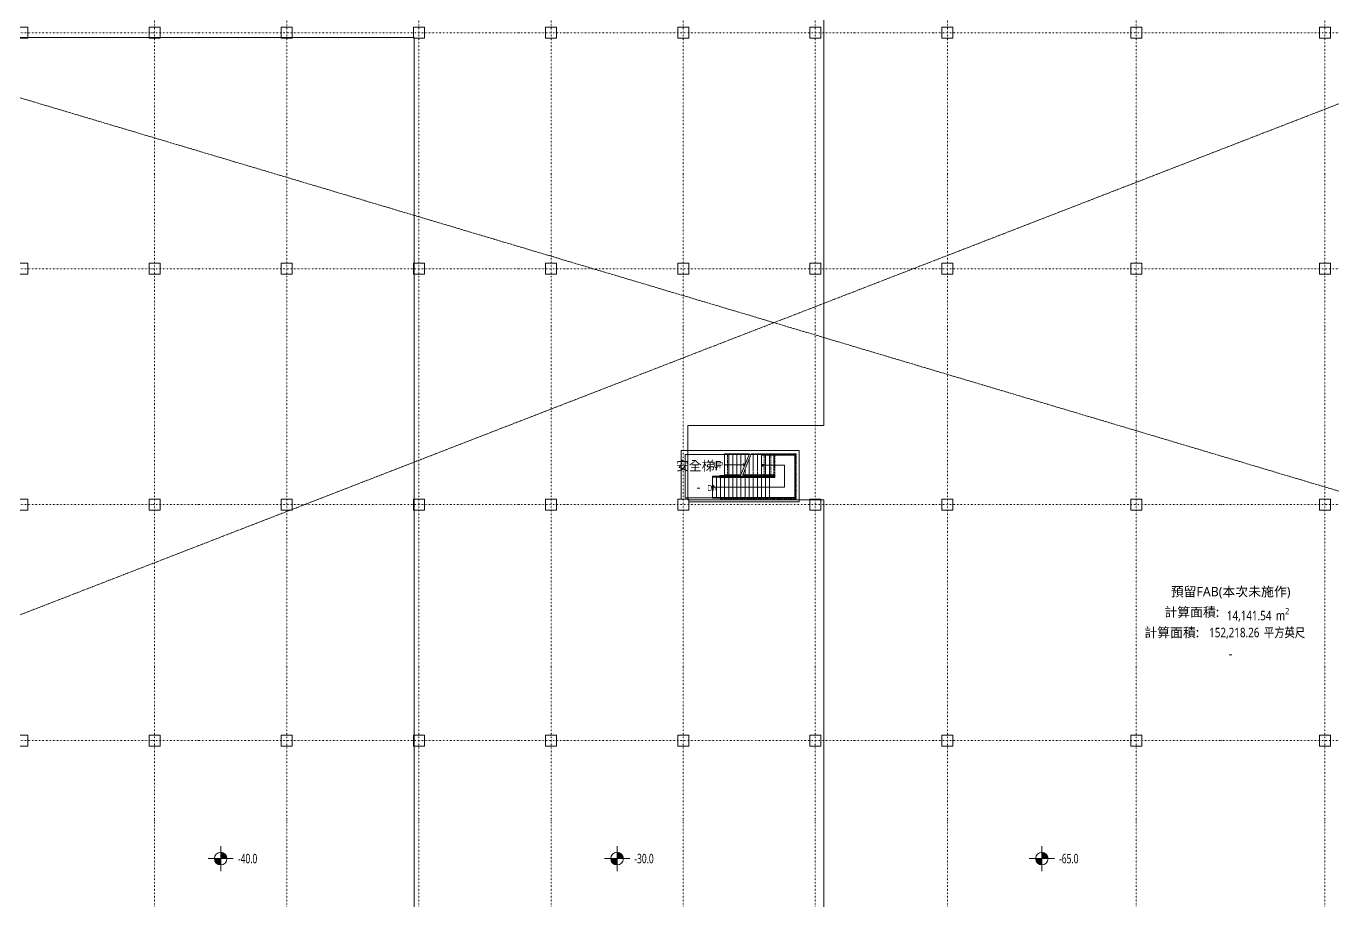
# Model space of a CAD drawing. Extents: x -76427 to 292734, y -42117 to 131250.
# Drawn here: x 68632 to 151700, y 19815 to 75417 of the extents above; entities that cross this region are included whole.
import ezdxf
from ezdxf.enums import TextEntityAlignment as Align

# ---------------------------------------------------------------- set-up
doc = ezdxf.new("R2010")
doc.units = 0
doc.header["$LTSCALE"] = 250
for name, pattern in [('H12PL1$0$HIDDEN', [0.4, 0.3, -0.1]), ('H12PL1$0$JJP_三點線', [0.9, 0.3, -0.15, 0, -0.15, 0, -0.15, 0, -0.15]), ('H12PL1$0$JJP_虛線(退縮線、投影線、地下室範圍、非屬本工程、圖面分區)', [0.45, 0.3, -0.15]), ('H12PL1$0$虛線', [0.846667, 0.423333, -0.423333])]:
    doc.linetypes.add(name, pattern=pattern)
for name, color, linetype in [('H12PL1$0$A-LABEL-HIGH.200K', 252, 'Continuous'), ('H12PL1$0$A-OBJE-2D', 252, 'Continuous'), ('H12PL1$0$A-STRS', 252, 'Continuous'), ('H12PL1$0$A-TEXT', 252, 'Continuous'), ('H12PL1$0$A-WALL-IN', 252, 'Continuous'), ('H12PL1$0$A-ZONE', 252, 'Continuous'), ('H12PL1$0$Hattch', 252, 'Continuous'), ('H12PL1$0$S-COL', 252, 'Continuous'), ('H12PL1$0$S-FNDN', 252, 'Continuous'), ('H12PL1$0$S-GRID', 252, 'Continuous'), ('H12PL1$0$S-SLAB-SHOW', 252, 'Continuous')]:
    doc.layers.add(name, color=color, linetype=linetype)
doc.styles.add('H12PL1$0$Standard', font='', dxfattribs={"width": 0.8})
doc.styles.get('H12PL1$0$Standard').set_extended_font_data('Microsoft JhengHei')

# ---------------------------------------------------------------- blocks, each defined once
blk = doc.blocks.new('H12PL1')
at = {"layer": 'H12PL1$0$Hattch', "linetype": 'Continuous', "lineweight": 0}
for points in [[(81000, 22500), (80600, 22500), (80630.45, 22346.93), (80717.16, 22217.16), (80846.93, 22130.45), (81000, 22100)], [(81000, 22500), (81400, 22500), (81369.55, 22653.07), (81282.84, 22782.84), (81153.07, 22869.55), (81000, 22900)], [(106200, 22500), (105800, 22500), (105830.45, 22346.93), (105917.16, 22217.16), (106046.93, 22130.45), (106200, 22100)], [(106200, 22500), (106600, 22500), (106569.55, 22653.07), (106482.84, 22782.84), (106353.07, 22869.55), (106200, 22900)], [(133200, 22500), (132800, 22500), (132830.45, 22346.93), (132917.16, 22217.16), (133046.93, 22130.45), (133200, 22100)], [(133200, 22500), (133600, 22500), (133569.55, 22653.07), (133482.84, 22782.84), (133353.07, 22869.55), (133200, 22900)]]:
    blk.add_hatch(color=256, dxfattribs=at).paths.add_polyline_path(points)
at = {"layer": 'H12PL1$0$A-LABEL-HIGH.200K', "lineweight": 0}
for p, q in [((81000, 21700), (81000, 23300)), ((106200, 21700), (106200, 23300)), ((133200, 21700), (133200, 23300)), ((80200, 22500), (81800, 22500)), ((105400, 22500), (107000, 22500)), ((132400, 22500), (134000, 22500))]:
    blk.add_line(p, q, dxfattribs=at)
for centre in [(81000, 22500), (106200, 22500), (133200, 22500)]:
    blk.add_circle(centre, 400, dxfattribs=at)
at = {"layer": 'H12PL1$0$A-OBJE-2D', "linetype": 'H12PL1$0$HIDDEN', "lineweight": 0}
for p, q in [((17650, 85950), (243150, 18700)), ((18450, 18700), (192000, 85950))]:
    blk.add_line(p, q, dxfattribs=at)
at = {"layer": 'H12PL1$0$A-STRS', "lineweight": 0}
for p, q in [((113035, 48235), (114615, 48235)), ((113035, 48185), (113035, 48235)), ((114595, 48185), (113035, 48185)), ((113035, 46885), (113035, 48185)), ((113035, 48185), (114595, 48185)), ((113035, 46885), (113035, 48185)), ((113035, 48185), (113295, 48185)), ((113295, 46885), (113295, 48185)), ((113295, 48185), (113295, 46885)), ((113295, 46885), (113295, 48185)), ((113295, 48185), (113555, 48185)), ((113555, 46885), (113555, 48185)), ((113555, 48185), (113555, 46885)), ((113555, 46885), (113555, 48185)), ((113555, 48185), (113815, 48185)), ((113815, 46885), (113815, 48185)), ((113815, 48185), (113815, 46885)), ((113815, 46885), (113815, 48185)), ((113815, 48185), (114075, 48185)), ((114075, 46885), (114075, 48185)), ((114075, 48185), (114075, 46885)), ((114075, 46885), (114075, 48185)), ((114075, 48185), (114335, 48185)), ((114075, 46885), (114595, 48185)), ((114335, 47535), (114335, 48185)), ((114335, 48185), (114335, 47535)), ((114335, 47535), (114335, 48185)), ((114335, 48185), (114595, 48185)), ((115895, 48205), (115375, 48205)), ((115375, 48205), (115375, 48155)), ((115895, 48155), (115895, 48205)), ((116155, 48205), (115895, 48205)), ((115895, 48205), (115895, 48155)), ((117545, 48205), (116155, 48205)), ((117545, 45405), (117545, 48205)), ((113035, 47535), (113295, 47535)), ((113295, 47535), (114335, 47535)), ((114235, 47610), (114335, 47535)), ((114335, 47535), (114235, 47460)), ((115375, 48155), (115895, 48155)), ((115375, 48155), (115375, 46855)), ((115895, 48155), (115375, 48155)), ((115375, 48155), (115375, 46855)), ((115635, 48155), (115375, 48155)), ((115475, 47580), (115375, 47505)), ((115375, 47505), (115635, 47505)), ((115375, 47505), (115475, 47430)), ((115635, 48155), (115635, 46855)), ((115635, 46855), (115635, 48155)), ((115635, 48155), (115635, 46855)), ((115895, 48155), (115635, 48155)), ((115635, 47505), (115895, 47505)), ((115895, 48155), (116155, 48155)), ((115972.7, 48155), (115895, 48155)), ((115895, 48155), (115895, 46855)), ((115895, 48155), (115895, 46855)), ((115895, 48155), (115895, 46855)), ((115895, 46855), (115895, 48155)), ((115895, 48155), (115895, 46855)), ((116155, 48155), (115895, 48155)), ((115895, 47505), (116155, 47505)), ((116155, 48155), (115972.7, 48155)), ((116155, 48155), (117495, 48155)), ((117495, 48155), (116155, 48155)), ((117495, 48155), (116155, 48155)), ((116155, 47505), (116845, 47505)), ((116845, 47505), (116845, 46105)), ((117495, 48155), (117495, 45455)), ((117495, 45455), (117495, 48155)), ((117495, 45455), (117495, 48155)), ((115635, 46805), (112255, 46805)), ((112255, 46805), (112255, 46755)), ((112255, 46755), (115635, 46755)), ((112255, 46755), (112255, 45455)), ((115635, 46755), (112255, 46755)), ((112515, 46755), (112255, 46755)), ((112255, 46755), (112255, 45455)), ((112515, 45455), (112515, 46755)), ((112775, 46755), (112515, 46755)), ((112515, 46755), (112515, 45455)), ((112515, 45455), (112515, 46755)), ((112775, 45455), (112775, 46755)), ((113035, 46755), (112775, 46755)), ((112775, 46755), (112775, 45455)), ((112775, 45455), (112775, 46755)), ((113035, 46885), (114075, 46885)), ((113035, 46835), (113035, 46885)), ((114075, 46885), (113035, 46885)), ((113295, 46885), (113035, 46885)), ((114055, 46835), (113035, 46835)), ((113035, 45455), (113035, 46755)), ((113295, 46755), (113035, 46755)), ((113035, 46755), (113035, 45455)), ((113035, 45455), (113035, 46755)), ((113555, 46885), (113295, 46885)), ((113295, 45455), (113295, 46755)), ((113555, 46755), (113295, 46755)), ((113295, 46755), (113295, 45455)), ((113295, 45455), (113295, 46755)), ((113815, 46885), (113555, 46885)), ((113555, 45455), (113555, 46755)), ((113815, 46755), (113555, 46755)), ((113555, 46755), (113555, 45455)), ((113555, 45455), (113555, 46755)), ((114075, 46885), (113815, 46885)), ((113815, 45455), (113815, 46755)), ((114075, 46755), (113815, 46755)), ((113815, 46755), (113815, 45455)), ((113815, 45455), (113815, 46755)), ((114075, 45455), (114075, 46755)), ((114335, 46755), (114075, 46755)), ((114075, 46755), (114075, 45455)), ((114075, 45455), (114075, 46755)), ((114335, 45455), (114335, 46755)), ((114595, 46755), (114335, 46755)), ((114335, 46755), (114335, 45455)), ((114335, 45455), (114335, 46755)), ((114595, 45455), (114595, 46755)), ((114855, 46755), (114595, 46755)), ((114595, 46755), (114595, 45455)), ((114595, 45455), (114595, 46755)), ((114855, 45455), (114855, 46755)), ((115115, 46755), (114855, 46755)), ((114855, 46755), (114855, 45455)), ((114855, 45455), (114855, 46755)), ((115115, 45455), (115115, 46755)), ((115375, 46755), (115115, 46755)), ((115115, 46755), (115115, 45455)), ((115115, 45455), (115115, 46755)), ((115895, 46855), (115375, 46855)), ((115375, 46855), (115375, 46805)), ((115375, 46855), (115895, 46855)), ((115375, 46855), (115635, 46855)), ((115375, 46805), (115895, 46805)), ((115375, 45455), (115375, 46755)), ((115635, 46755), (115375, 46755)), ((115375, 46755), (115375, 45455)), ((115375, 45455), (115375, 46755)), ((115635, 46855), (115895, 46855)), ((115895, 46805), (115635, 46805)), ((115635, 46805), (115635, 46755)), ((115635, 46755), (115635, 46805)), ((115635, 46755), (115895, 46755)), ((115895, 46755), (115635, 46755)), ((115635, 45455), (115635, 46755)), ((115635, 45455), (115635, 46755)), ((115895, 46755), (115635, 46755)), ((115635, 46755), (115635, 45455)), ((115635, 45455), (115635, 46755)), ((115895, 46805), (115895, 46855)), ((116155, 46855), (115895, 46855)), ((115895, 46855), (115895, 46805)), ((115895, 46855), (115972.7, 46855)), ((115895, 46855), (116155, 46855)), ((115895, 46805), (116155, 46805)), ((116145, 46805), (115895, 46805)), ((115895, 46755), (116195, 46755)), ((116195, 46755), (115895, 46755)), ((116195, 46755), (115895, 46755)), ((115972.7, 46855), (116155, 46855)), ((116155, 46805), (116145, 46805)), ((116195, 46855), (116155, 46855)), ((116155, 46855), (116195, 46855)), ((116155, 46855), (116195, 46855)), ((116195, 46755), (116195, 46855)), ((116195, 46855), (116195, 46755)), ((116195, 46855), (116195, 46755)), ((112515, 46105), (112255, 46105)), ((115635, 46105), (112515, 46105)), ((115895, 46105), (115635, 46105)), ((116845, 46105), (115895, 46105)), ((115635, 45455), (112255, 45455)), ((112255, 45455), (112255, 45405)), ((112255, 45455), (115635, 45455)), ((112255, 45455), (112515, 45455)), ((112255, 45405), (115635, 45405)), ((112515, 45455), (112775, 45455)), ((112775, 45455), (113035, 45455)), ((113035, 45455), (113295, 45455)), ((113295, 45455), (113555, 45455)), ((113555, 45455), (113815, 45455)), ((113815, 45455), (114075, 45455)), ((114075, 45455), (114335, 45455)), ((114335, 45455), (114595, 45455)), ((114595, 45455), (114855, 45455)), ((114855, 45455), (115115, 45455)), ((115115, 45455), (115375, 45455)), ((115375, 45455), (115635, 45455)), ((115895, 45455), (115635, 45455)), ((115635, 45455), (115635, 45405)), ((115635, 45405), (115635, 45455)), ((115635, 45455), (115895, 45455)), ((115635, 45455), (115895, 45455)), ((115635, 45405), (115895, 45405)), ((117495, 45455), (115895, 45455)), ((115895, 45455), (117495, 45455)), ((115895, 45455), (117495, 45455)), ((115895, 45405), (117545, 45405))]:
    blk.add_line(p, q, dxfattribs=at)
at = {"layer": 'H12PL1$0$A-STRS', "linetype": 'H12PL1$0$JJP_虛線(退縮線、投影線、地下室範圍、非屬本工程、圖面分區)', "lineweight": 0}
for p, q in [((113215.46, 48185), (113215.46, 46885)), ((114182.7, 46885), (114702.7, 48185)), ((116155, 48185), (114702.7, 48185)), ((114702.7, 48185), (114855, 48185)), ((114722.7, 48235), (116155, 48235)), ((114855, 46885), (114855, 48185)), ((114855, 48185), (114855, 46885)), ((114855, 46885), (114855, 48185)), ((114855, 48185), (115115, 48185)), ((115115, 46885), (115115, 48185)), ((115115, 48185), (115115, 46885)), ((115115, 46885), (115115, 48185)), ((115115, 48185), (115375, 48185)), ((115375, 46885), (115375, 48185)), ((115375, 48185), (115375, 46885)), ((115375, 46885), (115375, 48185)), ((115375, 48185), (115635, 48185)), ((115635, 46885), (115635, 48185)), ((115635, 48185), (115635, 46885)), ((115635, 46885), (115635, 48185)), ((115635, 48185), (115895, 48185)), ((115895, 46885), (115895, 48185)), ((115895, 48185), (115895, 46885)), ((115895, 46885), (115895, 48185)), ((115895, 48185), (116155, 48185)), ((116155, 48235), (116155, 48185)), ((116155, 48235), (117575, 48235)), ((116155, 48185), (116155, 48235)), ((117525, 48185), (116155, 48185)), ((116155, 46885), (116155, 48185)), ((116155, 46885), (116155, 48185)), ((116155, 46885), (116155, 48185)), ((116155, 48185), (116155, 46885)), ((116155, 46885), (116155, 48185)), ((116155, 48185), (117525, 48185)), ((116219.91, 48185), (116219.91, 46885)), ((117525, 45425), (117525, 48185)), ((117525, 48185), (117525, 45425)), ((117575, 48235), (117575, 45375)), ((114595, 46885), (114595, 47915.74)), ((114595, 47915.74), (114595, 46885)), ((114595, 46885), (114595, 47915.74)), ((115549.15, 46855), (115549.15, 48155)), ((115972.7, 46855), (115972.7, 48155)), ((112775, 46725), (112775, 46775)), ((112775, 46775), (115895, 46775)), ((115895, 46725), (112775, 46725)), ((112775, 45425), (112775, 46725)), ((112775, 46725), (113035, 46725)), ((113035, 46725), (113035, 45425)), ((113035, 45425), (113035, 46725)), ((113035, 46725), (113295, 46725)), ((113035, 46725), (113035, 45425)), ((113295, 46725), (113295, 45425)), ((113295, 45425), (113295, 46725)), ((113295, 46725), (113555, 46725)), ((113295, 46725), (113295, 45425)), ((113555, 46725), (113555, 45425)), ((113555, 45425), (113555, 46725)), ((113555, 46725), (113815, 46725)), ((113555, 46725), (113555, 45425)), ((113815, 46725), (113815, 45425)), ((113815, 45425), (113815, 46725)), ((113815, 46725), (114075, 46725)), ((113815, 46725), (113815, 45425)), ((114075, 46725), (114075, 45425)), ((114075, 45425), (114075, 46725)), ((114075, 46725), (114335, 46725)), ((114075, 46725), (114075, 45425)), ((116155, 46835), (114162.7, 46835)), ((114182.7, 46885), (116155, 46885)), ((114335, 46885), (114182.7, 46885)), ((114335, 46885), (114335, 47265.74)), ((114335, 47265.74), (114335, 46885)), ((114335, 46885), (114335, 47265.74)), ((114595, 46885), (114335, 46885)), ((114335, 46725), (114335, 45425)), ((114335, 45425), (114335, 46725)), ((114335, 46725), (114595, 46725)), ((114335, 46725), (114335, 45425)), ((114855, 46885), (114595, 46885)), ((114595, 46725), (114595, 45425)), ((114595, 45425), (114595, 46725)), ((114595, 46725), (114855, 46725)), ((114595, 46725), (114595, 45425)), ((115115, 46885), (114855, 46885)), ((114855, 46725), (114855, 45425)), ((114855, 45425), (114855, 46725)), ((114855, 46725), (115115, 46725)), ((114855, 46725), (114855, 45425)), ((115375, 46885), (115115, 46885)), ((115115, 46725), (115115, 45425)), ((115115, 45425), (115115, 46725)), ((115115, 46725), (115375, 46725)), ((115115, 46725), (115115, 45425)), ((115635, 46885), (115375, 46885)), ((115375, 46725), (115375, 45425)), ((115375, 45425), (115375, 46725)), ((115375, 46725), (115635, 46725)), ((115375, 46725), (115375, 45425)), ((115895, 46885), (115635, 46885)), ((115635, 45455), (115635, 46755)), ((115635, 46725), (115635, 45425)), ((115635, 46725), (115895, 46725)), ((115635, 45425), (115635, 46725)), ((115635, 46725), (115635, 45425)), ((116155, 46885), (115895, 46885)), ((115895, 46725), (115895, 46775)), ((115895, 46775), (116175, 46775)), ((115895, 46775), (115895, 46725)), ((116225, 46725), (115895, 46725)), ((115895, 46725), (115895, 45425)), ((115895, 46725), (115895, 45425)), ((115895, 46725), (115895, 45425)), ((115895, 45425), (115895, 46725)), ((115895, 46725), (116225, 46725)), ((115895, 46725), (115895, 45425)), ((116155, 46885), (116155, 46835)), ((116155, 46885), (116225, 46885)), ((116155, 46835), (116155, 46885)), ((116225, 46885), (116155, 46885)), ((116175, 46835), (116155, 46835)), ((116175, 46775), (116175, 46835)), ((116225, 46885), (116225, 46725)), ((116225, 46725), (116225, 46885)), ((112775, 45375), (112775, 45425)), ((112775, 45425), (115895, 45425)), ((113035, 45425), (112775, 45425)), ((115895, 45375), (112775, 45375)), ((113295, 45425), (113035, 45425)), ((113555, 45425), (113295, 45425)), ((113815, 45425), (113555, 45425)), ((114075, 45425), (113815, 45425)), ((114335, 45425), (114075, 45425)), ((114595, 45425), (114335, 45425)), ((114855, 45425), (114595, 45425)), ((115115, 45425), (114855, 45425)), ((115375, 45425), (115115, 45425)), ((115635, 45425), (115375, 45425)), ((115895, 45425), (115635, 45425)), ((115895, 45375), (115895, 45425)), ((115895, 45425), (117525, 45425)), ((115895, 45425), (115895, 45375)), ((117525, 45425), (115895, 45425)), ((117575, 45375), (115895, 45375))]:
    blk.add_line(p, q, dxfattribs=at)
at = {"layer": 'H12PL1$0$A-STRS', "linetype": 'H12PL1$0$虛線', "lineweight": 0}
for p, q in [((114702.7, 48185), (116155, 48185)), ((116155, 48185), (116219.91, 48185)), ((116219.91, 48185), (117525, 48185)), ((117525, 48185), (117525, 45425)), ((112775, 45425), (112775, 46725)), ((112775, 46725), (115895, 46725)), ((116155, 46885), (114182.7, 46885)), ((115895, 46725), (116225, 46725)), ((116219.91, 46885), (116155, 46885)), ((116225, 46885), (116219.91, 46885)), ((116225, 46725), (116225, 46885)), ((115895, 45425), (112775, 45425)), ((117525, 45425), (115895, 45425))]:
    blk.add_line(p, q, dxfattribs=at)
at = {"layer": 'H12PL1$0$A-STRS', "lineweight": 0, "flags": 128}
for points in [[(113035, 47560, -1), (113035, 47510, -1)], [(112255, 46080, 1), (112255, 46130, 1)]]:
    blk.add_lwpolyline(points, format="xyb", close=True, dxfattribs=at)
at = {"layer": 'H12PL1$0$A-WALL-IN', "lineweight": 0, "flags": 128}
for points in [[(110275, 48435), (110275, 48185)], [(117525, 48435), (110275, 48435)], [(110275, 48185), (110275, 45425)], [(110525, 45425), (110525, 48185)], [(110525, 48185), (117525, 48185)], [(117775, 48435), (117525, 48435)], [(117525, 48185), (117525, 45425)], [(117775, 45425), (117775, 48435)], [(110275, 45350), (110275, 45425)], [(117525, 45425), (110525, 45425)], [(110750, 45175), (117775, 45175)], [(117775, 45175), (117775, 45425)]]:
    blk.add_lwpolyline(points, dxfattribs=at)
at = {"layer": 'H12PL1$0$S-COL', "lineweight": 0, "flags": 128}
for points in [[(68050, 74650), (68750, 74650), (68750, 75350), (68050, 75350)], [(76450, 74650), (77150, 74650), (77150, 75350), (76450, 75350)], [(84850, 74650), (85550, 74650), (85550, 75350), (84850, 75350)], [(93250, 74650), (93950, 74650), (93950, 75350), (93250, 75350)], [(101650, 74650), (102350, 74650), (102350, 75350), (101650, 75350)], [(110050, 74650), (110750, 74650), (110750, 75350), (110050, 75350)], [(118450, 74650), (119150, 74650), (119150, 75350), (118450, 75350)], [(126850, 74650), (127550, 74650), (127550, 75350), (126850, 75350)], [(138850, 74650), (139550, 74650), (139550, 75350), (138850, 75350)], [(150850, 74650), (151550, 74650), (151550, 75350), (150850, 75350)], [(68050, 59650), (68750, 59650), (68750, 60350), (68050, 60350)], [(76450, 59650), (77150, 59650), (77150, 60350), (76450, 60350)], [(84850, 59650), (85550, 59650), (85550, 60350), (84850, 60350)], [(93250, 59650), (93950, 59650), (93950, 60350), (93250, 60350)], [(101650, 59650), (102350, 59650), (102350, 60350), (101650, 60350)], [(110050, 59650), (110750, 59650), (110750, 60350), (110050, 60350)], [(118450, 59650), (119150, 59650), (119150, 60350), (118450, 60350)], [(126850, 59650), (127550, 59650), (127550, 60350), (126850, 60350)], [(138850, 59650), (139550, 59650), (139550, 60350), (138850, 60350)], [(150850, 59650), (151550, 59650), (151550, 60350), (150850, 60350)], [(68050, 44650), (68750, 44650), (68750, 45350), (68050, 45350)], [(76450, 44650), (77150, 44650), (77150, 45350), (76450, 45350)], [(84850, 44650), (85550, 44650), (85550, 45350), (84850, 45350)], [(93250, 44650), (93950, 44650), (93950, 45350), (93250, 45350)], [(101650, 44650), (102350, 44650), (102350, 45350), (101650, 45350)], [(110050, 44650), (110750, 44650), (110750, 45350), (110050, 45350)], [(118450, 44650), (119150, 44650), (119150, 45350), (118450, 45350)], [(126850, 44650), (127550, 44650), (127550, 45350), (126850, 45350)], [(138850, 44650), (139550, 44650), (139550, 45350), (138850, 45350)], [(150850, 44650), (151550, 44650), (151550, 45350), (150850, 45350)], [(68050, 29650), (68750, 29650), (68750, 30350), (68050, 30350)], [(76450, 29650), (77150, 29650), (77150, 30350), (76450, 30350)], [(84850, 29650), (85550, 29650), (85550, 30350), (84850, 30350)], [(93250, 29650), (93950, 29650), (93950, 30350), (93250, 30350)], [(101650, 29650), (102350, 29650), (102350, 30350), (101650, 30350)], [(110050, 29650), (110750, 29650), (110750, 30350), (110050, 30350)], [(118450, 29650), (119150, 29650), (119150, 30350), (118450, 30350)], [(126850, 29650), (127550, 29650), (127550, 30350), (126850, 30350)], [(138850, 29650), (139550, 29650), (139550, 30350), (138850, 30350)], [(150850, 29650), (151550, 29650), (151550, 30350), (150850, 30350)]]:
    blk.add_lwpolyline(points, close=True, dxfattribs=at)
at = {"layer": 'H12PL1$0$S-FNDN', "lineweight": 0, "flags": 128}
for points in [[(119350, 90550), (43500, 90550), (43500, 74700), (93300, 74700), (93300, -550), (119350, -550), (119350, 45300), (110700, 45300), (110700, 50030), (119350, 50030)], [(110700, 45300), (119350, 45300), (119350, -550), (126650, -550), (126650, -2700), (151750, -2700), (151750, -550), (159050, -550), (159050, 45300), (166725, 45300), (166725, 50030), (159050, 50030), (159050, 90550), (119350, 90550), (119350, 50030), (110700, 50030)], [(43500, 74700), (18300, 74700), (18300, 15000), (18125, 15000), (18125, -550), (93300, -550), (93300, 74700)]]:
    blk.add_lwpolyline(points, close=True, dxfattribs=at)
at = {"layer": 'H12PL1$0$S-GRID', "linetype": 'H12PL1$0$JJP_三點線', "lineweight": 0}
for p, q in [((76800, 128250), (76800, -28000)), ((85200, 128250), (85200, -28000)), ((93600, 128250), (93600, -28000)), ((102000, 128250), (102000, -28000)), ((110400, 128250), (110400, -28000)), ((118800, 128250), (118800, -28000)), ((127200, 128250), (127200, -28000)), ((139200, 128250), (139200, -28000)), ((151200, 128250), (151200, -28000)), ((-29000, 75000), (289600, 75000)), ((-29000, 60000), (289600, 60000)), ((-29000, 45000), (289600, 45000)), ((-29000, 30000), (289600, 30000))]:
    blk.add_line(p, q, dxfattribs=at)
at = {"layer": 'H12PL1$0$S-SLAB-SHOW', "lineweight": 0, "flags": 128}
blk.add_lwpolyline([(113035, 46855), (112725, 46855), (112725, 46705), (112775, 46705), (112775, 45425), (110525, 45425), (110525, 48185), (113035, 48185)], close=True, dxfattribs=at)
blk.add_lwpolyline([(113035, 46855), (112725, 46855), (112725, 46705), (112775, 46705), (112775, 45425), (110525, 45425), (110525, 48185), (113035, 48185)], close=True, dxfattribs=at)
at = {"layer": 'H12PL1$0$A-LABEL-HIGH.200K', "lineweight": 0, "char_height": 600, "attachment_point": 7, "style": 'H12PL1$0$Standard'}
for s, insert in [('\\A1;{\\W0.68;-40.0}', (82100, 22190.12)), ('\\A1;{\\W0.68;-30.0}', (107300, 22190.12)), ('\\A1;{\\W0.68;-65.0}', (134300, 22190.12))]:
    blk.add_mtext(s, dxfattribs=dict(at, insert=insert))
at = {"layer": 'H12PL1$0$A-TEXT', "linetype": 'Continuous', "lineweight": 0, "char_height": 400, "attachment_point": 4, "style": 'H12PL1$0$Standard'}
for s, insert in [('\\A1;UP', (112339.65, 47515.49)), ('\\A1;DN', (111924.22, 46058.78))]:
    blk.add_mtext(s, dxfattribs=dict(at, insert=insert))
at = {"layer": 'H12PL1$0$A-ZONE', "style": 'H12PL1$0$Standard'}
for s, p in [('安全梯F', (111372.91, 47771.14)), ('-', (111372.91, 46429.25)), ('預留FAB(本次未施作)', (145200, 39770.78)), ('計算面積: ', (142830.05, 38471.2)), ('計算面積: ', (141557.19, 37173.9)), ('-', (145200, 35829.73))]:
    blk.add_text(s, height=600, dxfattribs=at).set_placement(p, align=Align.TOP_CENTER)
at = {"layer": 'H12PL1$0$A-ZONE', "lineweight": 0, "char_height": 600, "attachment_point": 2, "style": 'H12PL1$0$Standard'}
for s, insert in [('\\A1;\\pt0,1320;14,141.54{\\H0.66x;\\S^  ;} m{\\H0.66x;\\S2^  ;}', (146946.17, 38426.35)), ('\\A1;\\pt0,1320;152,218.26{\\H0.66x;\\S^  ;} 平方英尺{\\H0.66x;\\S^  ;}', (146946.17, 37171.62))]:
    blk.add_mtext(s, dxfattribs=dict(at, insert=insert))

msp = doc.modelspace()

# ---------------------------------------------------------------- block references
msp.add_blockref('H12PL1', (0, 0))

doc.saveas('drawing.dxf')
